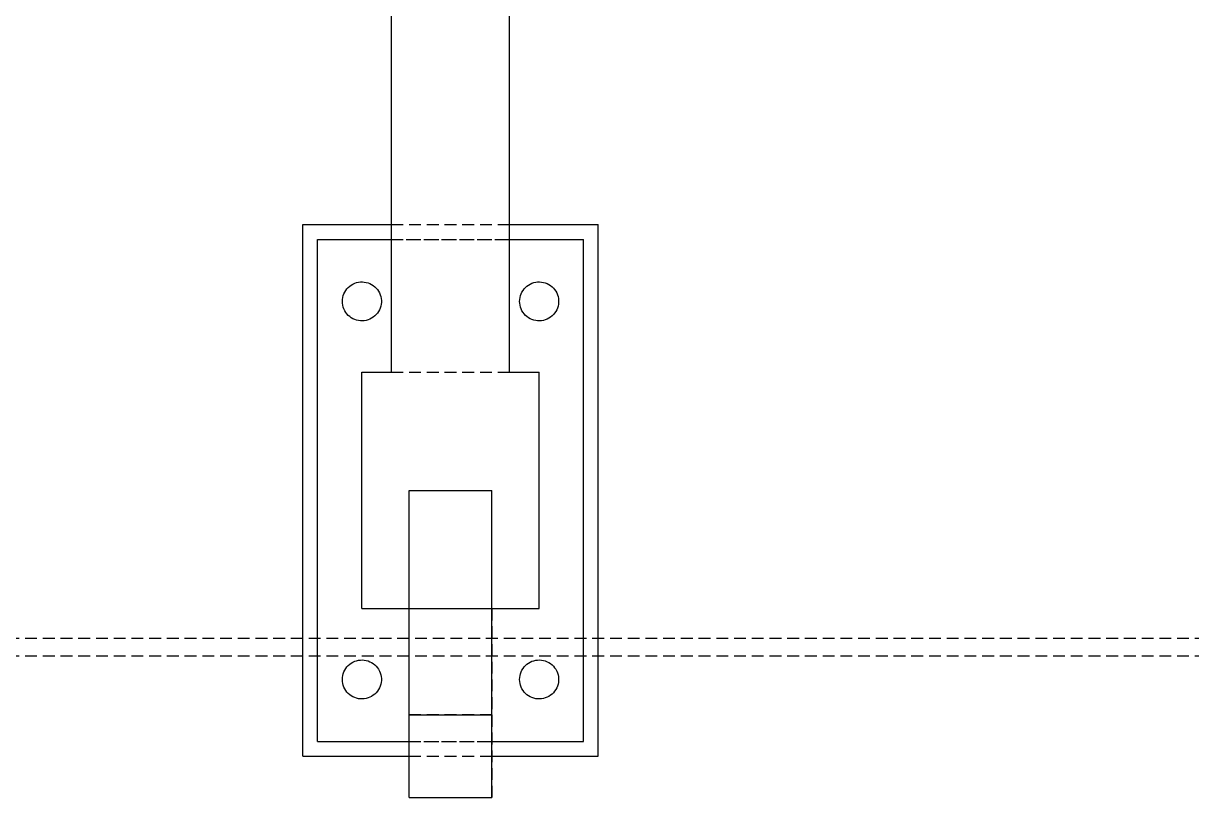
# Model space of a CAD drawing. Header units: metres. Extents: x -200 to 4040, y -1684 to 360.
# Drawn here: x 2427.7 to 2625.5, y -197 to -65.9 of the extents above; entities that cross this region are included whole.
import ezdxf

# ---------------------------------------------------------------- set-up
doc = ezdxf.new("R2010")
doc.units = ezdxf.units.M
doc.linetypes.add('DASHED2', pattern=[3, 2, -1])
doc.layers.add('GIZLI', color=8, linetype='DASHED2')
doc.layers.add('GORUNEN', color=7, linetype='Continuous')

msp = doc.modelspace()

# ---------------------------------------------------------------- linework, layer by layer
at = {"layer": 'GIZLI'}
for points in [[(2490, -125), (2490, 10)], [(2510, -125), (2510, 10)], [(2475, -190), (2475, -100)], [(2475, -100), (2525, -100)], [(2490, -100), (2510, -100)], [(2525, -190), (2525, -100)], [(2477.5, -187.5), (2477.5, -102.5)], [(2477.5, -102.5), (2522.5, -102.5)], [(2490, -102.5), (2510, -102.5)], [(2522.5, -187.5), (2522.5, -102.5)], [(2481.7, -113), (2481.716, -112.672), (2481.765, -112.346), (2481.847, -112.027), (2481.959, -111.718), (2482.102, -111.422), (2482.273, -111.141), (2482.472, -110.879), (2482.696, -110.638), (2482.942, -110.42), (2483.21, -110.228), (2483.495, -110.064), (2483.794, -109.928), (2484.106, -109.823), (2484.427, -109.75), (2484.753, -109.709), (2485.082, -109.701), (2485.41, -109.726), (2485.734, -109.783), (2486.051, -109.872), (2486.357, -109.992), (2486.65, -110.142), (2486.926, -110.321), (2487.184, -110.526), (2487.419, -110.756), (2487.631, -111.008), (2487.816, -111.279), (2487.973, -111.568), (2488.101, -111.871), (2488.198, -112.186), (2488.263, -112.508), (2488.296, -112.836), (2488.296, -113.165), (2488.263, -113.492), (2488.198, -113.814), (2488.101, -114.129), (2487.973, -114.432), (2487.816, -114.721), (2487.631, -114.993), (2487.419, -115.245), (2487.184, -115.474), (2486.926, -115.68), (2486.65, -115.858), (2486.357, -116.008), (2486.051, -116.128), (2485.734, -116.217), (2485.41, -116.275), (2485.082, -116.299), (2484.753, -116.291), (2484.427, -116.25), (2484.106, -116.177), (2483.794, -116.072), (2483.495, -115.937), (2483.21, -115.772), (2482.942, -115.58), (2482.696, -115.362), (2482.472, -115.121), (2482.273, -114.859), (2482.102, -114.578), (2481.959, -114.282), (2481.847, -113.973), (2481.765, -113.654), (2481.716, -113.329), (2481.7, -113)], [(2511.7, -113), (2511.716, -112.672), (2511.765, -112.346), (2511.847, -112.027), (2511.959, -111.718), (2512.102, -111.422), (2512.273, -111.141), (2512.472, -110.879), (2512.696, -110.638), (2512.942, -110.42), (2513.21, -110.228), (2513.495, -110.064), (2513.794, -109.928), (2514.106, -109.823), (2514.427, -109.75), (2514.753, -109.709), (2515.082, -109.701), (2515.41, -109.726), (2515.734, -109.783), (2516.051, -109.872), (2516.357, -109.992), (2516.65, -110.142), (2516.926, -110.321), (2517.184, -110.526), (2517.419, -110.756), (2517.631, -111.008), (2517.816, -111.279), (2517.973, -111.568), (2518.101, -111.871), (2518.198, -112.186), (2518.263, -112.508), (2518.296, -112.836), (2518.296, -113.165), (2518.263, -113.492), (2518.198, -113.814), (2518.101, -114.129), (2517.973, -114.432), (2517.816, -114.721), (2517.631, -114.993), (2517.419, -115.245), (2517.184, -115.474), (2516.926, -115.68), (2516.65, -115.858), (2516.357, -116.008), (2516.051, -116.128), (2515.734, -116.217), (2515.41, -116.275), (2515.082, -116.299), (2514.753, -116.291), (2514.427, -116.25), (2514.106, -116.177), (2513.794, -116.072), (2513.495, -115.937), (2513.21, -115.772), (2512.942, -115.58), (2512.696, -115.362), (2512.472, -115.121), (2512.273, -114.859), (2512.102, -114.578), (2511.959, -114.282), (2511.847, -113.973), (2511.765, -113.654), (2511.716, -113.329), (2511.7, -113)], [(2485, -165), (2485, -125)], [(2490, -125), (2510, -125)], [(2490, -125), (2510, -125)], [(2515, -165), (2515, -125)], [(2493, -145), (2507, -145)], [(2493, -165), (2493, -145)], [(2507, -165), (2507, -145)], [(2485, -165), (2515, -165)], [(2493, -165), (2507, -165)], [(2493, -197), (2493, -165)], [(2507, -165), (2507, -197)], [(-80, -170), (3320, -170)], [(-80, -170), (3320, -170)], [(-80, -173), (3320, -173)], [(-80, -173), (3320, -173)], [(2481.7, -177), (2481.716, -176.672), (2481.765, -176.346), (2481.847, -176.027), (2481.959, -175.718), (2482.102, -175.422), (2482.273, -175.141), (2482.472, -174.879), (2482.696, -174.638), (2482.942, -174.42), (2483.21, -174.228), (2483.495, -174.064), (2483.794, -173.928), (2484.106, -173.823), (2484.427, -173.75), (2484.753, -173.709), (2485.082, -173.701), (2485.41, -173.726), (2485.734, -173.783), (2486.051, -173.872), (2486.357, -173.992), (2486.65, -174.142), (2486.926, -174.321), (2487.184, -174.526), (2487.419, -174.756), (2487.631, -175.008), (2487.816, -175.279), (2487.973, -175.568), (2488.101, -175.871), (2488.198, -176.186), (2488.263, -176.508), (2488.296, -176.836), (2488.296, -177.165), (2488.263, -177.492), (2488.198, -177.814), (2488.101, -178.129), (2487.973, -178.432), (2487.816, -178.721), (2487.631, -178.993), (2487.419, -179.245), (2487.184, -179.474), (2486.926, -179.68), (2486.65, -179.858), (2486.357, -180.008), (2486.051, -180.128), (2485.734, -180.217), (2485.41, -180.275), (2485.082, -180.299), (2484.753, -180.291), (2484.427, -180.25), (2484.106, -180.177), (2483.794, -180.072), (2483.495, -179.937), (2483.21, -179.772), (2482.942, -179.58), (2482.696, -179.362), (2482.472, -179.121), (2482.273, -178.859), (2482.102, -178.578), (2481.959, -178.282), (2481.847, -177.973), (2481.765, -177.654), (2481.716, -177.329), (2481.7, -177)], [(2511.7, -177), (2511.716, -176.672), (2511.765, -176.346), (2511.847, -176.027), (2511.959, -175.718), (2512.102, -175.422), (2512.273, -175.141), (2512.472, -174.879), (2512.696, -174.638), (2512.942, -174.42), (2513.21, -174.228), (2513.495, -174.064), (2513.794, -173.928), (2514.106, -173.823), (2514.427, -173.75), (2514.753, -173.709), (2515.082, -173.701), (2515.41, -173.726), (2515.734, -173.783), (2516.051, -173.872), (2516.357, -173.992), (2516.65, -174.142), (2516.926, -174.321), (2517.184, -174.526), (2517.419, -174.756), (2517.631, -175.008), (2517.816, -175.279), (2517.973, -175.568), (2518.101, -175.871), (2518.198, -176.186), (2518.263, -176.508), (2518.296, -176.836), (2518.296, -177.165), (2518.263, -177.492), (2518.198, -177.814), (2518.101, -178.129), (2517.973, -178.432), (2517.816, -178.721), (2517.631, -178.993), (2517.419, -179.245), (2517.184, -179.474), (2516.926, -179.68), (2516.65, -179.858), (2516.357, -180.008), (2516.051, -180.128), (2515.734, -180.217), (2515.41, -180.275), (2515.082, -180.299), (2514.753, -180.291), (2514.427, -180.25), (2514.106, -180.177), (2513.794, -180.072), (2513.495, -179.937), (2513.21, -179.772), (2512.942, -179.58), (2512.696, -179.362), (2512.472, -179.121), (2512.273, -178.859), (2512.102, -178.578), (2511.959, -178.282), (2511.847, -177.973), (2511.765, -177.654), (2511.716, -177.329), (2511.7, -177)], [(2507, -183), (2493, -183)], [(2477.5, -187.5), (2522.5, -187.5)], [(2493, -187.5), (2507, -187.5)], [(2475, -190), (2525, -190)], [(2493, -190), (2507, -190)], [(2493, -197), (2507, -197)]]:
    msp.add_lwpolyline(points, dxfattribs=at)
at = {"layer": 'GORUNEN'}
for points in [[(2490, -125), (2490, 10)], [(2510, -125), (2510, 10)], [(2475, -190), (2475, -100)], [(2475, -100), (2490, -100)], [(2510, -100), (2525, -100)], [(2525, -190), (2525, -100)], [(2477.5, -187.5), (2477.5, -102.5)], [(2477.5, -102.5), (2490, -102.5)], [(2510, -102.5), (2522.5, -102.5)], [(2522.5, -187.5), (2522.5, -102.5)], [(2481.7, -113), (2481.716, -112.672), (2481.765, -112.346), (2481.847, -112.027), (2481.959, -111.718), (2482.102, -111.422), (2482.273, -111.141), (2482.472, -110.879), (2482.696, -110.638), (2482.942, -110.42), (2483.21, -110.228), (2483.495, -110.064), (2483.794, -109.928), (2484.106, -109.823), (2484.427, -109.75), (2484.753, -109.709), (2485.082, -109.701), (2485.41, -109.726), (2485.734, -109.783), (2486.051, -109.872), (2486.357, -109.992), (2486.65, -110.142), (2486.926, -110.321), (2487.184, -110.526), (2487.419, -110.756), (2487.631, -111.008), (2487.816, -111.279), (2487.973, -111.568), (2488.101, -111.871), (2488.198, -112.186), (2488.263, -112.508), (2488.296, -112.836), (2488.296, -113.165), (2488.263, -113.492), (2488.198, -113.814), (2488.101, -114.129), (2487.973, -114.432), (2487.816, -114.721), (2487.631, -114.993), (2487.419, -115.245), (2487.184, -115.474), (2486.926, -115.68), (2486.65, -115.858), (2486.357, -116.008), (2486.051, -116.128), (2485.734, -116.217), (2485.41, -116.275), (2485.082, -116.299), (2484.753, -116.291), (2484.427, -116.25), (2484.106, -116.177), (2483.794, -116.072), (2483.495, -115.937), (2483.21, -115.772), (2482.942, -115.58), (2482.696, -115.362), (2482.472, -115.121), (2482.273, -114.859), (2482.102, -114.578), (2481.959, -114.282), (2481.847, -113.973), (2481.765, -113.654), (2481.716, -113.329), (2481.7, -113)], [(2511.7, -113), (2511.716, -112.672), (2511.765, -112.346), (2511.847, -112.027), (2511.959, -111.718), (2512.102, -111.422), (2512.273, -111.141), (2512.472, -110.879), (2512.696, -110.638), (2512.942, -110.42), (2513.21, -110.228), (2513.495, -110.064), (2513.794, -109.928), (2514.106, -109.823), (2514.427, -109.75), (2514.753, -109.709), (2515.082, -109.701), (2515.41, -109.726), (2515.734, -109.783), (2516.051, -109.872), (2516.357, -109.992), (2516.65, -110.142), (2516.926, -110.321), (2517.184, -110.526), (2517.419, -110.756), (2517.631, -111.008), (2517.816, -111.279), (2517.973, -111.568), (2518.101, -111.871), (2518.198, -112.186), (2518.263, -112.508), (2518.296, -112.836), (2518.296, -113.165), (2518.263, -113.492), (2518.198, -113.814), (2518.101, -114.129), (2517.973, -114.432), (2517.816, -114.721), (2517.631, -114.993), (2517.419, -115.245), (2517.184, -115.474), (2516.926, -115.68), (2516.65, -115.858), (2516.357, -116.008), (2516.051, -116.128), (2515.734, -116.217), (2515.41, -116.275), (2515.082, -116.299), (2514.753, -116.291), (2514.427, -116.25), (2514.106, -116.177), (2513.794, -116.072), (2513.495, -115.937), (2513.21, -115.772), (2512.942, -115.58), (2512.696, -115.362), (2512.472, -115.121), (2512.273, -114.859), (2512.102, -114.578), (2511.959, -114.282), (2511.847, -113.973), (2511.765, -113.654), (2511.716, -113.329), (2511.7, -113)], [(2485, -125), (2490, -125)], [(2485, -125), (2490, -125)], [(2485, -165), (2485, -125)], [(2510, -125), (2515, -125)], [(2510, -125), (2515, -125)], [(2515, -165), (2515, -125)], [(2493, -145), (2507, -145)], [(2493, -183), (2493, -145)], [(2507, -183), (2507, -145)], [(2485, -165), (2493, -165)], [(2507, -165), (2515, -165)], [(2481.7, -177), (2481.716, -176.672), (2481.765, -176.346), (2481.847, -176.027), (2481.959, -175.718), (2482.102, -175.422), (2482.273, -175.141), (2482.472, -174.879), (2482.696, -174.638), (2482.942, -174.42), (2483.21, -174.228), (2483.495, -174.064), (2483.794, -173.928), (2484.106, -173.823), (2484.427, -173.75), (2484.753, -173.709), (2485.082, -173.701), (2485.41, -173.726), (2485.734, -173.783), (2486.051, -173.872), (2486.357, -173.992), (2486.65, -174.142), (2486.926, -174.321), (2487.184, -174.526), (2487.419, -174.756), (2487.631, -175.008), (2487.816, -175.279), (2487.973, -175.568), (2488.101, -175.871), (2488.198, -176.186), (2488.263, -176.508), (2488.296, -176.836), (2488.296, -177.165), (2488.263, -177.492), (2488.198, -177.814), (2488.101, -178.129), (2487.973, -178.432), (2487.816, -178.721), (2487.631, -178.993), (2487.419, -179.245), (2487.184, -179.474), (2486.926, -179.68), (2486.65, -179.858), (2486.357, -180.008), (2486.051, -180.128), (2485.734, -180.217), (2485.41, -180.275), (2485.082, -180.299), (2484.753, -180.291), (2484.427, -180.25), (2484.106, -180.177), (2483.794, -180.072), (2483.495, -179.937), (2483.21, -179.772), (2482.942, -179.58), (2482.696, -179.362), (2482.472, -179.121), (2482.273, -178.859), (2482.102, -178.578), (2481.959, -178.282), (2481.847, -177.973), (2481.765, -177.654), (2481.716, -177.329), (2481.7, -177)], [(2511.7, -177), (2511.716, -176.672), (2511.765, -176.346), (2511.847, -176.027), (2511.959, -175.718), (2512.102, -175.422), (2512.273, -175.141), (2512.472, -174.879), (2512.696, -174.638), (2512.942, -174.42), (2513.21, -174.228), (2513.495, -174.064), (2513.794, -173.928), (2514.106, -173.823), (2514.427, -173.75), (2514.753, -173.709), (2515.082, -173.701), (2515.41, -173.726), (2515.734, -173.783), (2516.051, -173.872), (2516.357, -173.992), (2516.65, -174.142), (2516.926, -174.321), (2517.184, -174.526), (2517.419, -174.756), (2517.631, -175.008), (2517.816, -175.279), (2517.973, -175.568), (2518.101, -175.871), (2518.198, -176.186), (2518.263, -176.508), (2518.296, -176.836), (2518.296, -177.165), (2518.263, -177.492), (2518.198, -177.814), (2518.101, -178.129), (2517.973, -178.432), (2517.816, -178.721), (2517.631, -178.993), (2517.419, -179.245), (2517.184, -179.474), (2516.926, -179.68), (2516.65, -179.858), (2516.357, -180.008), (2516.051, -180.128), (2515.734, -180.217), (2515.41, -180.275), (2515.082, -180.299), (2514.753, -180.291), (2514.427, -180.25), (2514.106, -180.177), (2513.794, -180.072), (2513.495, -179.937), (2513.21, -179.772), (2512.942, -179.58), (2512.696, -179.362), (2512.472, -179.121), (2512.273, -178.859), (2512.102, -178.578), (2511.959, -178.282), (2511.847, -177.973), (2511.765, -177.654), (2511.716, -177.329), (2511.7, -177)], [(2493, -197), (2493, -183)], [(2493, -183), (2507, -183)], [(2507, -197), (2507, -183)], [(2477.5, -187.5), (2493, -187.5)], [(2507, -187.5), (2522.5, -187.5)], [(2475, -190), (2493, -190)], [(2507, -190), (2525, -190)], [(2493, -197), (2507, -197)]]:
    msp.add_lwpolyline(points, dxfattribs=at)

doc.saveas('drawing.dxf')
